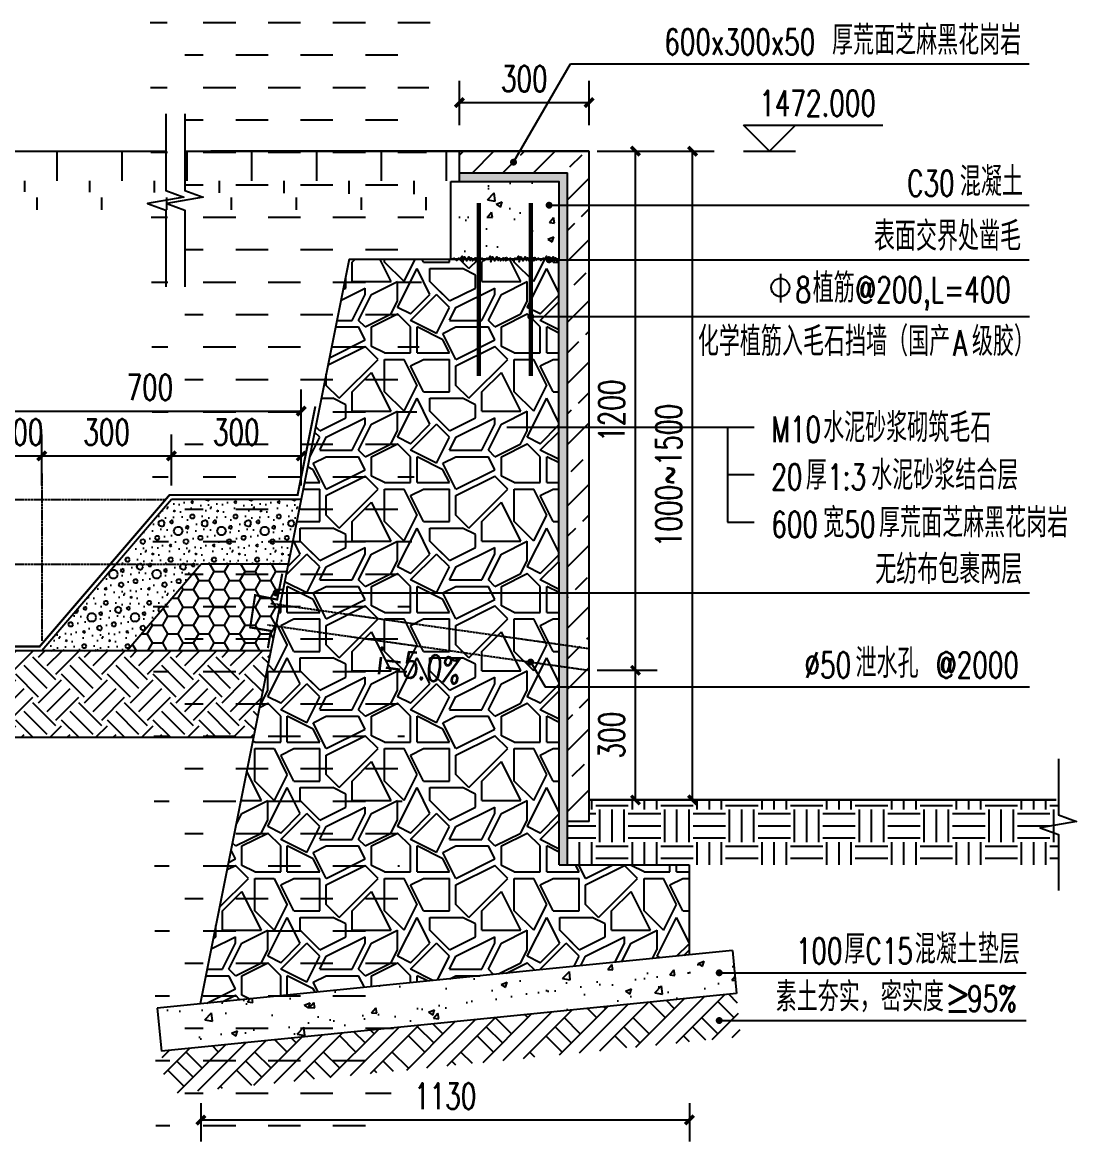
# Model space of a CAD drawing. Extents: x 1332 to 175445, y 256143 to 386027.
# Drawn here: x 8785 to 11223, y 381271 to 383859 of the extents above; entities that cross this region are included whole.
import ezdxf

# ---------------------------------------------------------------- set-up
doc = ezdxf.new("R2010")
doc.units = 0
doc.header["$LTSCALE"] = 10
doc.header["$MEASUREMENT"] = 0
doc.linetypes.add('DASH', pattern=[0.35, 0.25, -0.1])
for name, color, linetype in [('-HD-轮廓线', 4, 'Continuous'), ('00-Palm-填充', 8, 'Continuous'), ('00-园建', 4, 'Continuous'), ('00-填充', 8, 'Continuous'), ('00-标高', 3, 'Continuous'), ('00-结构边线', 5, 'Continuous'), ('DIM_ELEV', 3, 'Continuous'), ('DIM_LEAD', 3, 'Continuous'), ('DIM_SYMB', 3, 'Continuous'), ('PUB_DIM', 3, 'Continuous'), ('PUB_TEXT', 7, 'Continuous'), ('Wall-LLS', 4, 'Continuous')]:
    doc.layers.add(name, color=color, linetype=linetype)
doc.styles.add('_TCH_DIM', font='SIMPLEX', dxfattribs={"bigfont": 'GBCBIG'})
doc.styles.add('_TCH_DIM_T3', font='SIMPLEX', dxfattribs={"width": 0.7058823529411765, "bigfont": 'GBCBIG'})
doc.dimstyles.new('_TCH_ARCH&&20', dxfattribs={"dimtxt": 59.5, "dimasz": 20, "dimexe": 50, "dimexo": 60, "dimgap": 25.25, "dimtad": 1, "dimdec": 0, "dimrnd": 5, "dimzin": 0, "dimdsep": 46, "dimtxsty": '_TCH_DIM_T3', "dimblk": 'ARCHTICK', "dimcen": 0.09, "dimclrt": 7, "dimazin": 2, "dimtfac": 1, "dimtdec": 0, "dimtix": 1, "dimtmove": 2, "dimatfit": 3, "dimfxl": 0, "dimtolj": 1, "dimtzin": 0, "dimarcsym": 0})

# ---------------------------------------------------------------- blocks, each defined once
blk = doc.blocks.new('_ArchTick')
at = {"color": 0, "linetype": 'ByBlock', "const_width": 0.4}
blk.add_lwpolyline([(-0.5, -0.5), (0.5, 0.5)], dxfattribs=at)
blk = doc.blocks.new('*D103')
at = {"layer": 'Defpoints', "color": 0, "transparency": 16777216}
for p in [(10054.25810589301, 383560.8715912268), (10202.80652679908, 383560.8715912268), (10054.25810589301, 382360.6354619366)]:
    blk.add_point(p, dxfattribs=at)
at = {"layer": 'PUB_DIM', "color": 0, "lineweight": -2, "transparency": 16777216}
for p, q in [((10114.25810589301, 383560.8715912268), (10252.80652679908, 383560.8715912268)), ((10202.80652679908, 382360.6354619366), (10202.80652679908, 383560.8715912268)), ((10114.25810589301, 382360.6354619366), (10252.80652679908, 382360.6354619366))]:
    blk.add_line(p, q, dxfattribs=at)
at = {"layer": 'PUB_DIM', "color": 0, "lineweight": -2, "transparency": 16777216, "xscale": 20, "yscale": 20, "zscale": 20}
for p, rotation in [((10202.80652679908, 383560.8715912268), 90), ((10202.80652679908, 382360.6354619366), 270)]:
    blk.add_blockref('_ArchTick', p, dxfattribs=dict(at, rotation=rotation))
at = {"layer": 'PUB_DIM', "color": 7, "transparency": 16777216, "insert": (10147.80652679901, 382960.7535265817), "char_height": 59.5, "attachment_point": 5, "rotation": 90, "style": '_TCH_DIM_T3'}
blk.add_mtext('\\A1;1200', dxfattribs=at)
blk = doc.blocks.new('*D104')
at = {"layer": 'Defpoints', "color": 0, "transparency": 16777216}
for p in [(10054.25810589301, 382360.6354619366), (10202.80652679908, 382360.6354619366), (10054.25810589301, 382060.8715912268)]:
    blk.add_point(p, dxfattribs=at)
at = {"layer": 'PUB_DIM', "color": 0, "lineweight": -2, "transparency": 16777216}
for p, q in [((10114.25810589301, 382360.6354619366), (10252.80652679908, 382360.6354619366)), ((10202.80652679908, 382060.8715912268), (10202.80652679908, 382360.6354619366)), ((10114.25810589301, 382060.8715912268), (10252.80652679908, 382060.8715912268))]:
    blk.add_line(p, q, dxfattribs=at)
at = {"layer": 'PUB_DIM', "color": 0, "lineweight": -2, "transparency": 16777216, "xscale": 20, "yscale": 20, "zscale": 20}
for p, rotation in [((10202.80652679908, 382360.6354619366), 90), ((10202.80652679908, 382060.8715912268), 270)]:
    blk.add_blockref('_ArchTick', p, dxfattribs=dict(at, rotation=rotation))
at = {"layer": 'PUB_DIM', "color": 7, "transparency": 16777216, "insert": (10147.80652679901, 382210.7535265817), "char_height": 59.5, "attachment_point": 5, "rotation": 90, "style": '_TCH_DIM_T3'}
blk.add_mtext('\\A1;300', dxfattribs=at)
blk = doc.blocks.new('*D105')
at = {"layer": 'Defpoints', "color": 0, "transparency": 16777216}
for p in [(9197.945738689159, 381420.1927782461), (10327.70693482563, 381420.1927782461), (10327.70693482563, 381320.9376706049)]:
    blk.add_point(p, dxfattribs=at)
at = {"layer": 'PUB_DIM', "color": 0, "lineweight": -2, "transparency": 16777216}
for p, q in [((9197.945738689159, 381360.1927782461), (9197.945738689159, 381270.9376706049)), ((10327.70693482563, 381360.1927782461), (10327.70693482563, 381270.9376706049)), ((9197.945738689159, 381320.9376706049), (10327.70693482563, 381320.9376706049))]:
    blk.add_line(p, q, dxfattribs=at)
at = {"layer": 'PUB_DIM', "color": 0, "lineweight": -2, "transparency": 16777216, "xscale": 20, "yscale": 20, "zscale": 20, "rotation": 180}
blk.add_blockref('_ArchTick', (9197.945738689159, 381320.9376706049), dxfattribs=at)
at = {"layer": 'PUB_DIM', "color": 0, "lineweight": -2, "transparency": 16777216, "xscale": 20, "yscale": 20, "zscale": 20}
blk.add_blockref('_ArchTick', (10327.70693482563, 381320.9376706049), dxfattribs=at)
at = {"layer": 'PUB_DIM', "color": 7, "transparency": 16777216, "insert": (9762.826336757396, 381375.9376706049), "char_height": 59.5, "attachment_point": 5, "style": '_TCH_DIM_T3'}
blk.add_mtext('\\A1;1130', dxfattribs=at)
blk = doc.blocks.new('*D106')
at = {"layer": 'Defpoints', "color": 0, "transparency": 16777216}
for p in [(10095.73192109272, 383673.2541986868), (9795.731921092723, 383560.8715912268), (10095.73192109272, 383560.8715912268)]:
    blk.add_point(p, dxfattribs=at)
at = {"layer": 'PUB_DIM', "color": 0, "lineweight": -2, "transparency": 16777216}
for p, q in [((9795.731921092723, 383620.8715912268), (9795.731921092723, 383723.2541986868)), ((10095.73192109272, 383620.8715912268), (10095.73192109272, 383723.2541986868)), ((9795.731921092723, 383673.2541986868), (10095.73192109272, 383673.2541986868))]:
    blk.add_line(p, q, dxfattribs=at)
at = {"layer": 'PUB_DIM', "color": 0, "lineweight": -2, "transparency": 16777216, "xscale": 20, "yscale": 20, "zscale": 20, "rotation": 180}
blk.add_blockref('_ArchTick', (9795.731921092723, 383673.2541986868), dxfattribs=at)
at = {"layer": 'PUB_DIM', "color": 0, "lineweight": -2, "transparency": 16777216, "xscale": 20, "yscale": 20, "zscale": 20}
blk.add_blockref('_ArchTick', (10095.73192109272, 383673.2541986868), dxfattribs=at)
at = {"layer": 'PUB_DIM', "color": 7, "transparency": 16777216, "insert": (9945.731921092723, 383728.2541986868), "char_height": 59.5, "attachment_point": 5, "style": '_TCH_DIM_T3'}
blk.add_mtext('\\A1;300', dxfattribs=at)
blk = doc.blocks.new('*D107')
at = {"layer": 'Defpoints', "color": 0, "transparency": 16777216}
for p in [(8829.68738036025, 382856.1533491804), (8729.68738036025, 382727.9932489182), (8829.68738036025, 382727.9932489182)]:
    blk.add_point(p, dxfattribs=at)
at = {"layer": 'PUB_DIM', "color": 0, "lineweight": -2, "transparency": 16777216}
for p, q in [((8729.68738036025, 382787.9932489182), (8729.68738036025, 382906.1533491804)), ((8829.68738036025, 382787.9932489182), (8829.68738036025, 382906.1533491804)), ((8729.68738036025, 382856.1533491804), (8709.68738036025, 382856.1533491804)), ((8729.68738036025, 382856.1533491804), (8829.68738036025, 382856.1533491804)), ((8829.68738036025, 382856.1533491804), (8849.68738036025, 382856.1533491804))]:
    blk.add_line(p, q, dxfattribs=at)
at = {"layer": 'PUB_DIM', "color": 0, "lineweight": -2, "transparency": 16777216, "xscale": 20, "yscale": 20, "zscale": 20}
blk.add_blockref('_ArchTick', (8729.68738036025, 382856.1533491804), dxfattribs=at)
at = {"layer": 'PUB_DIM', "color": 0, "lineweight": -2, "transparency": 16777216, "xscale": 20, "yscale": 20, "zscale": 20, "rotation": 180}
blk.add_blockref('_ArchTick', (8829.68738036025, 382856.1533491804), dxfattribs=at)
at = {"layer": 'PUB_DIM', "color": 7, "transparency": 16777216, "insert": (8779.68738036025, 382911.1533491804), "char_height": 59.5, "attachment_point": 5, "style": '_TCH_DIM_T3'}
blk.add_mtext('\\A1;100', dxfattribs=at)
blk = doc.blocks.new('*D108')
at = {"layer": 'Defpoints', "color": 0, "transparency": 16777216}
for p in [(9129.687380643583, 382856.1533491804), (8829.68738036025, 382727.9932489182), (9129.687380643583, 382727.9932489182)]:
    blk.add_point(p, dxfattribs=at)
at = {"layer": 'PUB_DIM', "color": 0, "lineweight": -2, "transparency": 16777216}
for p, q in [((8829.68738036025, 382787.9932489182), (8829.68738036025, 382906.1533491804)), ((9129.687380643583, 382787.9932489182), (9129.687380643583, 382906.1533491804)), ((8829.68738036025, 382856.1533491804), (9129.687380643583, 382856.1533491804))]:
    blk.add_line(p, q, dxfattribs=at)
at = {"layer": 'PUB_DIM', "color": 0, "lineweight": -2, "transparency": 16777216, "xscale": 20, "yscale": 20, "zscale": 20, "rotation": 180}
blk.add_blockref('_ArchTick', (8829.68738036025, 382856.1533491804), dxfattribs=at)
at = {"layer": 'PUB_DIM', "color": 0, "lineweight": -2, "transparency": 16777216, "xscale": 20, "yscale": 20, "zscale": 20}
blk.add_blockref('_ArchTick', (9129.687380643583, 382856.1533491804), dxfattribs=at)
at = {"layer": 'PUB_DIM', "color": 7, "transparency": 16777216, "insert": (8979.687380501917, 382911.1533491804), "char_height": 59.5, "attachment_point": 5, "style": '_TCH_DIM_T3'}
blk.add_mtext('\\A1;300', dxfattribs=at)
blk = doc.blocks.new('*D109')
at = {"layer": 'Defpoints', "color": 0, "transparency": 16777216}
for p in [(9429.68738064359, 382856.1533491804), (9129.687380643583, 382727.9932489182), (9429.68738064359, 382727.9932489182)]:
    blk.add_point(p, dxfattribs=at)
at = {"layer": 'PUB_DIM', "color": 0, "lineweight": -2, "transparency": 16777216}
for p, q in [((9129.687380643583, 382787.9932489182), (9129.687380643583, 382906.1533491804)), ((9429.68738064359, 382787.9932489182), (9429.68738064359, 382906.1533491804)), ((9129.687380643583, 382856.1533491804), (9429.68738064359, 382856.1533491804))]:
    blk.add_line(p, q, dxfattribs=at)
at = {"layer": 'PUB_DIM', "color": 0, "lineweight": -2, "transparency": 16777216, "xscale": 20, "yscale": 20, "zscale": 20, "rotation": 180}
blk.add_blockref('_ArchTick', (9129.687380643583, 382856.1533491804), dxfattribs=at)
at = {"layer": 'PUB_DIM', "color": 0, "lineweight": -2, "transparency": 16777216, "xscale": 20, "yscale": 20, "zscale": 20}
blk.add_blockref('_ArchTick', (9429.68738064359, 382856.1533491804), dxfattribs=at)
at = {"layer": 'PUB_DIM', "color": 7, "transparency": 16777216, "insert": (9279.687380643587, 382911.1533491804), "char_height": 59.5, "attachment_point": 5, "style": '_TCH_DIM_T3'}
blk.add_mtext('\\A1;300', dxfattribs=at)
blk = doc.blocks.new('*D112')
at = {"layer": 'Defpoints', "color": 0, "transparency": 16777216}
for p in [(9429.68738064359, 382959.8312383126), (8729.68738036025, 382824.7149157358), (9429.68738064359, 382824.7149157358)]:
    blk.add_point(p, dxfattribs=at)
at = {"layer": 'PUB_DIM', "color": 0, "lineweight": -2, "transparency": 16777216}
for p, q in [((8729.68738036025, 382884.7149157358), (8729.68738036025, 383009.8312383126)), ((9429.68738064359, 382884.7149157358), (9429.68738064359, 383009.8312383126)), ((8729.68738036025, 382959.8312383126), (9429.68738064359, 382959.8312383126))]:
    blk.add_line(p, q, dxfattribs=at)
at = {"layer": 'PUB_DIM', "color": 0, "lineweight": -2, "transparency": 16777216, "xscale": 20, "yscale": 20, "zscale": 20, "rotation": 180}
blk.add_blockref('_ArchTick', (8729.68738036025, 382959.8312383126), dxfattribs=at)
at = {"layer": 'PUB_DIM', "color": 0, "lineweight": -2, "transparency": 16777216, "xscale": 20, "yscale": 20, "zscale": 20}
blk.add_blockref('_ArchTick', (9429.68738064359, 382959.8312383126), dxfattribs=at)
at = {"layer": 'PUB_DIM', "color": 7, "transparency": 16777216, "insert": (9079.68738050192, 383014.8312383126), "char_height": 59.5, "attachment_point": 5, "style": '_TCH_DIM_T3'}
blk.add_mtext('\\A1;700', dxfattribs=at)
blk = doc.blocks.new('*D114')
at = {"layer": 'Defpoints', "color": 0, "transparency": 16777216}
for p in [(10186.38091874213, 383560.8715912268), (10334.9293396482, 383560.8715912268), (10186.38091874213, 382060.8715912268)]:
    blk.add_point(p, dxfattribs=at)
at = {"layer": 'PUB_DIM', "color": 0, "lineweight": -2, "transparency": 16777216}
for p, q in [((10246.38091874213, 383560.8715912268), (10384.9293396482, 383560.8715912268)), ((10334.9293396482, 382060.8715912268), (10334.9293396482, 383560.8715912268)), ((10246.38091874213, 382060.8715912268), (10384.9293396482, 382060.8715912268))]:
    blk.add_line(p, q, dxfattribs=at)
at = {"layer": 'PUB_DIM', "color": 0, "lineweight": -2, "transparency": 16777216, "xscale": 20, "yscale": 20, "zscale": 20}
for p, rotation in [((10334.9293396482, 383560.8715912268), 90), ((10334.9293396482, 382060.8715912268), 270)]:
    blk.add_blockref('_ArchTick', p, dxfattribs=dict(at, rotation=rotation))
at = {"layer": 'PUB_DIM', "color": 7, "transparency": 16777216, "insert": (10279.92933964813, 382810.8715912268), "char_height": 59.5, "attachment_point": 5, "rotation": 90, "style": '_TCH_DIM_T3'}
blk.add_mtext('\\A1;1000~1500', dxfattribs=at)

msp = doc.modelspace()

# ---------------------------------------------------------------- hatches: boundary and pattern name
at = {"layer": '00-Palm-填充'}
h = msp.add_hatch(dxfattribs=at)
h.set_pattern_fill('石粉陶粒填充', color=256, scale=100, style=0)
h.set_pattern_definition([(180, (-23660.8617665427, 414657.11154093), (-50, 100), [0, -100]), (180, (-23602.3617665427, 414643.61154093), (-50, 100), [0, -100]), (180, (-23634.8617665427, 414642.61154093), (-50, 100), [0, -100]), (180, (-23670.3617665427, 414672.11154093), (-50, 100), [0, -100]), (180, (-23628.8617665427, 414637.61154093), (-50, 100), [0, -100]), (180, (-23680.3617665427, 414735.11154093), (-50, 100), [0, -100]), (180, (-23649.8617665427, 414727.11154093), (-50, 100), [0, -100]), (180, (-23665.8617665427, 414714.61154093), (-50, 100), [0, -100]), (180, (-23584.3617665427, 414712.61154093), (-50, 100), [0, -100]), (180, (-23633.3617665427, 414708.11154093), (-50, 100), [0, -100]), (180, (-23614.3617665427, 414682.61154093), (-50, 100), [0, -100]), (180, (-23615.3617665427, 414645.11154093), (-50, 100), [0, -100]), (180, (-23652.8617665427, 414641.11154093), (-50, 100), [0, -100]), (180, (-23680.3617665427, 414685.11154093), (-50, 100), [0, -100]), (180, (-23586.8617665427, 414669.61154093), (-50, 100), [0, -100]), (180, (-23595.3617665427, 414686.61154093), (-50, 100), [0, -100]), (180, (-23634.3617665427, 414679.61154093), (-50, 100), [0, -100]), (180, (-23620.3617665427, 414665.11154093), (-50, 100), [0, -100]), (180, (-23612.3617665427, 414698.11154093), (-50, 100), [0, -100]), (180, (-23624.8617665427, 414735.61154093), (-50, 100), [0, -100]), (180, (-23590.8617665427, 414648.61154093), (-50, 100), [0, -100]), (180, (-23645.8617665427, 414715.11154093), (-50, 100), [0, -100]), (180, (-23599.3617665427, 414716.61154093), (-50, 100), [0, -100]), (180, (-23591.3617665427, 414729.61154093), (-50, 100), [0, -100]), (49.398706, (-23674.21890958717, 414703.8020168707), (249.9999976723584, 300.0000018177989), [4.390258999999999, -1839.5186]), (161.5650512, (-23667.07605257204, 414705.7067791388), (-250.0000000266949, 99.99999957843147), [4.51754, -627.93799]), (90, (-23667.07605257204, 414701.4210649893), (-50.00000000000001, 100), [4.285714, -195.71428]), (18.43494899999998, (-23671.3617665427, 414699.9924928114), (250.0000022074512, 99.99999286162964), [4.51754, -627.93799]), (126.8698977, (-23671.3617665427, 414699.9924928114), (-50.00000009452003, 99.99999995274), [4.761905, -495.2380900000001]), (45.00000000000001, (-23675.17129054239, 414649.0401212141), (50.00000628005945, 99.99999346823581), [4.04061, -278.8021]), (135, (-23669.45700457266, 414649.0401212141), (-49.99999991609842, 99.99999983219683), [4.04061, -278.8021]), (45.00000000000001, (-23672.31414755752, 414646.1829711363), (50.00000628005945, 99.99999346823581), [4.04061, -278.8021]), (135, (-23672.31414755752, 414646.1829711363), (-49.99999991609842, 99.99999983219683), [4.04061, -278.8021]), (63.43494900000002, (-23627.07605656555, 414716.1829701826), (7.431725923545685e-06, 199.9999957514897), [5.323970999999975, -106.4794199999996]), (7.016477563892661e-15, (-23624.69510659149, 414720.9448739454), (49.99999999999999, 100), [5.714286, -94.28571]), (116.5650512, (-23616.59986659458, 414716.1829701826), (-8.001289630854558e-08, 199.999999776412), [5.323971, -106.47942]), (63.43494900000002, (-23618.98081656864, 414711.4210649893), (7.431725923545685e-06, 199.9999957514897), [5.323970999999975, -106.4794199999996]), (180, (-23618.98081656864, 414711.4210649893), (-50, 100), [5.714286, -94.28571]), (116.5650512, (-23624.69510659149, 414711.4210649893), (-8.001289630854558e-08, 199.999999776412), [5.323971, -106.47942]), (72.89727200000002, (-23664.69509955814, 414682.3734508917), (149.9999946085092, 500.0000019217661), [6.476890999999997, -2713.817199999998]), (36.02737400000001, (-23662.7903375881, 414688.563922064), (949.9999893042418, 700.0000001880084), [6.476891, -1353.6701]), (7.016477563892661e-15, (-23657.55224254301, 414692.3734461233), (49.99999999999999, 100), [6.190476, -93.80951999999999]), (143.9726267, (-23646.12367155722, 414688.563922064), (-949.999994327325, 699.9999934339852), [6.476890999999975, -1353.670099999994]), (108.4349489, (-23644.21890958717, 414682.8496409819), (-150.0000009808732, 499.9999997715872), [6.023385999999987, -626.4321399999984]), (72.89727200000002, (-23646.12367155722, 414676.6591612265), (149.9999946085092, 500.0000019217661), [6.476890999999997, -2713.817199999998]), (36.02737400000001, (-23651.3617665427, 414672.8496409819), (949.9999893042418, 700.0000001880084), [6.476891, -1353.6701]), (180, (-23651.3617665427, 414672.8496409819), (-50, 100), [6.190476, -93.80951999999999]), (143.9726267, (-23657.55224254301, 414672.8496409819), (-949.999994327325, 699.9999934339852), [6.476890999999975, -1353.670099999994]), (108.4349489, (-23662.7903375881, 414676.6591612265), (-150.0000009808732, 499.9999997715872), [6.023385999999987, -626.4321399999984]), (29.74488200000003, (-23665.64748057297, 414729.0401121542), (150.0000003550227, 99.99999876083658), [3.839169999999999, -802.3866]), (90, (-23662.31414755752, 414727.1353508398), (-50.00000000000001, 100), [3.809524, -196.19047]), (150.2551187, (-23662.31414755752, 414727.1353508398), (-150.0000000883364, 99.9999995329702), [3.839169999999999, -802.3866]), (63.43494900000002, (-23642.31414755752, 414658.0877310202), (7.431725923545685e-06, 199.9999957514897), [5.323970999999975, -106.4794199999996]), (11.30993300000001, (-23639.93319555691, 414662.8496409819), (450.0000008241402, 99.99999758874289), [4.856209, -1014.9476]), (138.8140749, (-23631.3617665427, 414660.4686910078), (-1249.999996189326, 1099.999993673926), [5.061974, -2120.9671]), (90, (-23631.3617665427, 414655.7067810461), (-50.00000000000001, 100), [4.761905, -195.23809]), (41.18592599999999, (-23635.17129054239, 414652.3734508917), (1249.999981544586, 1100.000010298573), [5.061974, -2120.9671]), (163.3007558, (-23635.17129054239, 414652.3734508917), (-1649.999997164328, 499.9999976364898), [4.971574999999987, -2083.089699999993]), (119.0546041, (-23639.93319555691, 414653.8020211622), (-50.00000019107456, 99.99999969822231), [4.902680999999986, -2054.223299999993]), (70.016894, (-23600.40938654116, 414699.9924928114), (250.0000013403553, 699.9999992439292), [5.573666999999985, -2335.366299999992]), (24.44395500000003, (-23598.50462659767, 414705.2305890486), (650.0000030845872, 299.9999940430296), [5.753831, -2410.8553]), (155.5560453, (-23588.0284365671, 414705.2305890486), (-650.0000009311573, 299.9999988329355), [5.753831, -2410.8553]), (109.9831066, (-23586.12367656401, 414699.9924928114), (-250.0000011523908, 699.9999993598799), [5.573666999999991, -2335.366299999996]), (70.016894, (-23588.0284365671, 414694.7543980047), (250.0000013403553, 699.9999992439292), [5.573666999999985, -2335.366299999992]), (19.98310700000002, (-23593.26653655937, 414692.8496362135), (250.0000012433639, 99.99999584314597), [5.573666999999989, -1164.896299999997]), (160.0168935, (-23593.26653655937, 414692.8496362135), (-249.9999997238271, 100.0000002400382), [5.573666999999987, -1164.896299999997]), (109.9831066, (-23598.50462659767, 414694.7543980047), (-250.0000011523908, 699.9999993598799), [5.573666999999991, -2335.366299999996]), (57.99461699999999, (-23637.55224254301, 414690.9448739454), (50.00000688691131, 99.99999517779713), [4.492372, -938.90574]), (161.5650512, (-23630.88557657173, 414693.3258272574), (-250.0000000266949, 99.99999957843147), [4.51754, -627.93799]), (90, (-23630.88557657173, 414689.0401121542), (-50.00000000000001, 100), [4.285714, -195.71428]), (18.43494899999998, (-23635.17129054239, 414687.61154093), (250.0000022074512, 99.99999286162964), [4.51754, -627.93799]), (125.5376778, (-23635.17129054239, 414687.61154093), (-349.9999997834955, 499.9999996578776), [4.096344999999999, -1716.3687]), (63.43494900000002, (-23608.50462659767, 414666.6591612265), (7.431725923545685e-06, 199.9999957514897), [5.323970999999975, -106.4794199999996]), (7.016477563892661e-15, (-23606.12367656401, 414671.4210711882), (49.99999999999999, 100), [5.238095, -94.76190000000001]), (120.9637566, (-23598.0284365671, 414666.6591612265), (-50.00000016275526, 99.9999995146296), [5.553287999999979, -1160.636999999994]), (59.03624400000001, (-23600.88557657173, 414661.8972608015), (50.00000683299407, 99.99999540776663), [5.553288, -1160.637]), (180, (-23600.88557657173, 414661.8972608015), (-50, 100), [5.238095, -94.76190000000001]), (116.5650512, (-23606.12367656401, 414661.8972608015), (-8.001289630854558e-08, 199.999999776412), [5.323971, -106.47942])])
h.paths.add_polyline_path([(9399.687380689858, 382605.7738206546), (9429.68738064359, 382755.7738207142), (9129.687380643576, 382755.7738207142), (8829.68738036025, 382405.7738176748), (9026.515416577065, 382405.7738176748), (9198.677619361624, 382605.7738207142)])
h = msp.add_hatch(dxfattribs=at)
h.set_pattern_fill('土壤', color=256, scale=20, angle=45, style=0)
h.set_pattern_definition([(45, (-12881.31857643985, 367184.0683741076), (7.105427357601002e-15, 106.0660171779821), [75, -75]), (45, (-12901.20595466072, 367203.9557523284), (7.105427357601002e-15, 106.0660171779821), [75, -75]), (45, (-12921.0933328816, 367223.8431305493), (7.105427357601002e-15, 106.0660171779821), [75, -75]), (135, (-12921.0933328816, 367237.1013826965), (-106.0660171779821, 2.842170943040401e-14), [75, -75]), (135, (-12901.20595466072, 367256.9887609174), (-106.0660171779821, 2.842170943040401e-14), [75, -75]), (135, (-12881.31857643985, 367276.8761391383), (-106.0660171779821, 2.842170943040401e-14), [75, -75])])
h.paths.add_polyline_path([(9359.687380171468, 382405.7738176748), (8729.68738036025, 382405.7738176748), (8729.68738036025, 382205.7738176748), (9319.687380249037, 382205.7738176748)])
at = {"layer": '00-填充'}
h = msp.add_hatch(dxfattribs=at)
h.set_pattern_fill('土壤', color=256, scale=20, style=0)
h.set_pattern_definition([(0, (-33598659021.82164, -2716311573.100571), (75, 75), [75, -75]), (0, (-33598659021.82164, -2716311544.975571), (75, 75), [75, -75]), (0, (-33598659021.82164, -2716311516.850571), (75, 75), [75, -75]), (90, (-33598659012.44664, -2716311507.475571), (-74.99999999999999, 75.00000000000001), [75, -75]), (90, (-33598658984.32164, -2716311507.475571), (-74.99999999999999, 75.00000000000001), [75, -75]), (90, (-33598658956.19664, -2716311507.475571), (-74.99999999999999, 75.00000000000001), [75, -75])])
h.paths.add_polyline_path([(9116.703009909805, 383309.7593721004), (9116.703009909805, 383424.6149756692), (9074.703009909797, 383439.5167594504), (9158.703009909805, 383454.32822583), (9116.703009909805, 383469.6149756692), (9116.703009909805, 383560.8715912268), (8587.906139747924, 383560.8715912268), (8587.906139803556, 383460.8715912268), (8737.906139803556, 383280.8715912268)])
h.paths.add_polyline_path([(9160.682562275178, 383424.6149756692), (9160.682562275178, 383313.1133377001), (9546.341368481946, 383342.524423073), (9775.731921092723, 383310.8715912268), (9775.731921092723, 383560.8715912268), (9160.682562275178, 383560.8715912268), (9160.682562275178, 383469.6149756692), (9202.682562275171, 383454.32822583), (9118.682562275178, 383439.5167594504)])
h = msp.add_hatch(dxfattribs=at)
h.set_pattern_fill('天然石材', color=256, scale=20, style=0)
h.set_pattern_definition([(45, (9775.731921092723, 382046.773861067), (-70.71070640292598, 70.71070640292601), []), (45, (9810.506369487499, 382010.8715912268), (-70.71070640292598, 70.71070640292601), [39.4737, -22.5564])])
h.paths.add_polyline_path([(9795.731921092723, 383560.8715912268), (9795.731921092723, 383510.8715912268), (10045.73192109272, 383510.8715912268), (10045.73192109272, 382010.8715912268), (10095.73210801289, 382010.8715912268), (10095.73192109272, 383560.8715912268)])
h = msp.add_hatch(dxfattribs=at)
h.set_pattern_fill('混凝土', color=256, scale=20, style=0)
h.set_pattern_definition([(49.99999999999999, (9860.460795299266, 383408.1494289801), (143.4520365201507, -12.55042699651902), [15, -165]), (355, (9860.460795299266, 383408.1494289801), (-27.7502667226, 150.4384267400024), [12, -132]), (100.4514, (9872.4151295583, 383407.1035610602), (115.7018763428043, 137.8879084121907), [12.748038, -140.2284224]), (46.18420000000002, (9860.460795299266, 383448.1494289801), (213.4482097251289, -33.10380286580362), [22.49999999999997, -247.4999999999997]), (96.6356, (9878.248145000194, 383445.3907677099), (186.9325411097407, 194.8235741800883), [19.1220576, -210.3426]), (351.1842, (9860.460795299266, 383448.1494289801), (186.9323890267254, 194.8237201850649), [18, -198]), (21, (9880.460795299266, 383438.1494289801), (119.3814104236923, -80.52377813306776), [15, -165]), (326.0000000000001, (9880.460795299266, 383438.1494289801), (48.66306638431634, 145.0300090093706), [12, -132]), (71.4514, (9890.409243480419, 383431.4391075537), (168.044525716298, 64.50609934199048), [12.748038, -140.2284224]), (37.50000000000001, (9860.460795299266, 383408.1494289801), (2.431971063458134, 66.5787707662623), [0, -130.4, 0, -134, 0, -132.5]), (7.499999999999999, (9860.460795299266, 383408.1494289801), (52.61390748842972, 78.88234237647205), [0, -76.39999999999999, 0, -127.4, 0, -50.5]), (327.5, (9815.860796825145, 383408.1494289801), (106.7644872344818, -4.510974346875951), [0, -50, 0, -156, 0, -207]), (317.5, (9795.860796825145, 383408.1494289801), (116.6372338684772, 20.02099646646354), [0, -65, 0, -103.6, 0, -147])])
h.paths.add_polyline_path([(9775.731921092723, 383490.8715912268), (10025.73192109272, 383490.8715912268), (10025.73192109272, 383310.8715912268), (9775.731921092723, 383310.8715912268)])
h = msp.add_hatch(dxfattribs=at)
h.set_pattern_fill('AR-SAND', color=256, scale=10, style=0)
h.set_pattern_definition([(37.50000000000001, (9775.731921092723, 381910.8583413527), (-0.8000156479920251, 24.47066186646712), [0, -19.304, 0, -21.59, 0, -20.6375]), (7.499999999999999, (9775.731921092723, 381910.8583413527), (22.47616415690013, 35.84125502841771), [0, -10.414, 0, -17.399, 0, -6.6675]), (327.5, (9760.110922710155, 381910.8583413527), (39.5496185120729, 0.071859233927285), [0, -6.35, 0, -22.86, 0, -29.845]), (317.5, (9760.110922710155, 381910.8583413527), (38.17782262361487, 11.14646616286081), [0, -3.175, 0, -14.986, 0, -17.145])])
h.paths.add_polyline_path([(9795.731921092723, 383510.8715914652), (9795.731917278026, 383490.8715909884), (10026.70694245503, 383490.8715914652), (10026.70694245503, 381910.8583413527), (10045.73191727803, 381910.8715912268), (10045.73192109272, 383510.8715914652)])
h = msp.add_hatch(dxfattribs=at)
h.set_pattern_fill('毛石砌体', color=256, scale=20, style=0)
h.set_pattern_definition([(0, (9847.43419922993, 381759.228435652), (300, 300), [90, -210]), (0, (10027.43419922993, 381789.228435652), (300, 300), [75, -225]), (0, (10012.43419922993, 381804.228435652), (300, 300), [60, -240]), (0, (9922.43419922993, 381879.228435652), (300, 300), [45, -45, 60, -150]), (0, (9922.43419922993, 381894.228435652), (300, 300), [60, -15, 75, -150]), (0, (9787.43419922993, 381954.228435652), (300, 300), [75, -225]), (0, (10072.43419922993, 381969.228435652), (300, 300), [75, -225]), (90, (9787.43419922993, 381819.228435652), (-299.9999999999999, 300.0000000000001), [45, -255]), (90, (9832.43419922993, 382044.228435652), (-299.9999999999999, 300.0000000000001), [30, -270]), (90, (9847.43419922993, 381759.228435652), (-299.9999999999999, 300.0000000000001), [45, -255]), (90, (9877.43419922993, 382029.228435652), (-299.9999999999999, 300.0000000000001), [15, -285]), (90, (9892.43419922993, 381909.228435652), (-299.9999999999999, 300.0000000000001), [45, -255]), (90, (9922.43419922993, 381804.228435652), (-299.9999999999999, 300.0000000000001), [75, -225]), (90, (9952.43419922993, 382014.228435652), (-299.9999999999999, 300.0000000000001), [45, -255]), (90, (9982.43419922993, 381894.228435652), (-299.9999999999999, 300.0000000000001), [60, -240]), (90, (9997.43419922993, 381894.228435652), (-299.9999999999999, 300.0000000000001), [60, -240]), (90, (10027.43419922993, 381759.228435652), (-299.9999999999999, 300.0000000000001), [30, -270]), (90, (10072.43419922993, 381804.228435652), (-299.9999999999999, 300.0000000000001), [75, -225]), (45, (9817.43419922993, 381789.228435652), (1.77635683940025e-14, 299.9999994965905), [127.2792, -296.98486]), (45, (9847.43419922993, 381804.228435652), (1.77635683940025e-14, 299.9999994965905), [63.63959999999999, -360.62446]), (45, (9982.43419922993, 381969.228435652), (1.77635683940025e-14, 299.9999994965905), [84.85281, -339.41124]), (45, (9982.43419922993, 381984.228435652), (1.77635683940025e-14, 299.9999994965905), [63.63959999999999, -360.62446]), (135, (9877.43419922993, 381954.228435652), (-299.9999994965905, 1.77635683940025e-14), [21.2133, -403.05076]), (135, (9817.43419922993, 381789.228435652), (-299.9999994965905, 1.77635683940025e-14), [42.4263, -381.83776]), (135, (9907.43419922993, 381879.228435652), (-299.9999994965905, 1.77635683940025e-14), [42.4263, -381.83776]), (135, (9982.43419922993, 381954.228435652), (-299.9999994965905, 1.77635683940025e-14), [42.4263, -381.83776]), (135, (10072.43419922993, 382014.228435652), (-299.9999994965905, 1.77635683940025e-14), [63.63959999999999, -360.62446]), (135, (10072.43419922993, 381999.228435652), (-299.9999994965905, 1.77635683940025e-14), [42.4263, -381.83776]), (135, (10057.43419922993, 382029.228435652), (-299.9999994965905, 1.77635683940025e-14), [42.4263, -381.83776]), (135, (9967.43419922993, 381759.228435652), (-299.9999994965905, 1.77635683940025e-14), [63.63959999999999, -360.62446]), (26.56505119999999, (10057.43419922993, 381939.228435652), (299.999998546584, 1.200193544548256e-07), [33.54, -637.2803799999999]), (26.56505119999999, (9982.43419922993, 381864.228435652), (299.999998546584, 1.200193544548256e-07), [33.54, -637.2803799999999]), (26.56505119999999, (9877.43419922993, 381954.228435652), (299.999998546584, 1.200193544548256e-07), [67.08, -603.74038]), (26.56505119999999, (9892.43419922993, 382029.228435652), (299.999998546584, 1.200193544548256e-07), [67.08, -603.74038]), (26.56505119999999, (9892.43419922993, 381954.228435652), (299.999998546584, 1.200193544548256e-07), [67.08, -603.74038]), (26.56505119999999, (10072.43419922993, 382014.228435652), (299.999998546584, 1.200193544548256e-07), [67.08, -603.74038]), (26.56505119999999, (9787.43419922993, 381864.228435652), (299.999998546584, 1.200193544548256e-07), [100.623, -570.1973800000001]), (26.56505119999999, (9787.43419922993, 381879.228435652), (299.999998546584, 1.200193544548256e-07), [100.623, -570.1973800000001]), (26.56505119999999, (9787.43419922993, 381999.228435652), (299.999998546584, 1.200193544548256e-07), [100.623, -570.1973800000001]), (63.43494882, (9937.43419922993, 381984.228435652), (0.03212909220165372, 300.0642580420208), [33.53999999999994, -637.2799999999991]), (63.43494882, (10072.43419922993, 381969.228435652), (0.03212909220165372, 300.0642580420208), [33.53999999999994, -402.4399999999995, 67.07999999999988, -167.6999999999998]), (63.43494882, (10042.43419922993, 381939.228435652), (-5.213567177975165e-07, 299.9999988149121), [67.07999999999988, -603.740379999999]), (63.43494882, (9862.43419922993, 381969.228435652), (-5.213567177975165e-07, 299.9999988149121), [67.07999999999988, -603.740379999999]), (63.43494882, (9847.43419922993, 381969.228435652), (-5.213567177975165e-07, 299.9999988149121), [67.07999999999988, -603.740379999999]), (63.43494882, (9952.43419922993, 381999.228435652), (-5.213567177975165e-07, 299.9999988149121), [100.6229999999999, -570.1973799999992]), (116.5650512, (9877.43419922993, 381924.228435652), (-1.200194432726676e-07, 299.999998546584), [33.53999999999994, -637.280379999999]), (116.5650512, (10072.43419922993, 381894.228435652), (-1.200194432726676e-07, 299.999998546584), [33.53999999999994, -637.280379999999]), (116.5650512, (10012.43419922993, 381804.228435652), (-1.200194432726676e-07, 299.999998546584), [67.07999999999988, -603.740379999999]), (116.5650512, (9997.43419922993, 381819.228435652), (-1.200194432726676e-07, 299.999998546584), [67.07999999999988, -603.740379999999]), (116.5650512, (10027.43419922993, 382029.228435652), (-1.200194432726676e-07, 299.999998546584), [67.07999999999988, -603.740379999999]), (116.5650512, (9787.43419922993, 381879.228435652), (-1.200194432726676e-07, 299.999998546584), [67.07999999999988, -603.740379999999]), (116.5650512, (9937.43419922993, 381759.228435652), (-1.200194432726676e-07, 299.999998546584), [100.6229999999999, -570.1973799999992]), (153.43494882, (10042.43419922993, 381939.228435652), (-299.9999988149122, -5.213566289796745e-07), [67.08, -603.74038]), (153.43494882, (10057.43419922993, 381924.228435652), (-299.9999988149122, -5.213566289796745e-07), [67.08, -603.74038]), (153.43494882, (9832.43419922993, 381774.228435652), (-299.9999988149122, -5.213566289796745e-07), [33.54, -637.2803799999999]), (153.43494882, (9922.43419922993, 381894.228435652), (-299.9999988149122, -5.213566289796745e-07), [33.54, -637.2803799999999]), (153.43494882, (9982.43419922993, 381984.228435652), (-299.9999988149122, -5.213566289796745e-07), [33.54, -637.2803799999999])])
h.paths.add_polyline_path([(10326.70694245503, 381702.7706295416), (10326.70693864033, 381910.8715912268), (10026.70693482563, 381910.8715912268), (10025.73192109272, 383310.8715912268), (9540.57895554707, 383310.2316981718), (9196.482249156688, 381589.7481595442)])
h = msp.add_hatch(dxfattribs=at)
h.set_pattern_fill('HONEY', color=256, scale=15, style=0)
h.set_pattern_definition([(0, (-12881.31857643985, 367184.0683741076), (35.71875, 20.622225), [23.8125, -47.625]), (120, (-12881.31857643985, 367184.0683741076), (-35.71874573255854, 20.62223239142543), [23.81249999999997, -47.62499999999994]), (59.99999999999999, (-12881.31857643985, 367184.0683741076), (4.267441460203969e-06, 41.24445739142541), [-47.625, 23.8125])])
h.paths.add_polyline_path([(9399.687380689858, 382605.7738206546), (9198.677619361624, 382605.7738207142), (9027.249046654659, 382405.7738176748), (9359.687380672069, 382405.7738201778)])
h = msp.add_hatch(dxfattribs=at)
h.set_pattern_fill('土壤', color=256, scale=20, style=0)
h.set_pattern_definition([(0, (4786.22576035664, 381072.8351994917), (75, 75), [75, -75]), (0, (4786.22576035664, 381100.9601994917), (75, 75), [75, -75]), (0, (4786.22576035664, 381129.0851994917), (75, 75), [75, -75]), (90, (4795.60076035664, 381138.4601994917), (-74.99999999999999, 75.00000000000001), [75, -75]), (90, (4823.72576035664, 381138.4601994917), (-74.99999999999999, 75.00000000000001), [75, -75]), (90, (4851.85076035664, 381138.4601994917), (-74.99999999999999, 75.00000000000001), [75, -75])])
h.paths.add_polyline_path([(11181.11015023396, 382060.8715907499), (11181.11014641926, 381910.8715912268), (10045.73191727803, 381910.8715912268), (10045.73192109272, 382010.8715912268), (10095.73192109272, 382010.8715912268), (10095.73192109272, 382060.8715912268)])
h = msp.add_hatch(dxfattribs=at)
h.set_pattern_fill('混凝土', color=256, scale=20, style=0)
h.set_pattern_definition([(49.99999999999999, (5631.391920940136, 381619.1464654371), (143.4520365201507, -12.55042699651902), [15, -165]), (355, (5631.391920940136, 381619.1464654371), (-27.7502667226, 150.4384267400024), [12, -132]), (100.4514, (5643.346255199169, 381618.1005975172), (115.7018763428043, 137.8879084121907), [12.748038, -140.2284224]), (46.18420000000002, (5631.391920940136, 381659.1464654371), (213.4482097251289, -33.10380286580362), [22.49999999999995, -247.4999999999996]), (96.6356, (5649.179270641063, 381656.387804167), (186.9325411097407, 194.8235741800883), [19.1220576, -210.3426]), (351.1842, (5631.391920940136, 381659.1464654371), (186.9323890267254, 194.8237201850649), [18, -198]), (21, (5651.391920940136, 381649.1464654371), (119.3814104236923, -80.52377813306776), [15, -165]), (326.0000000000001, (5651.391920940136, 381649.1464654371), (48.66306638431634, 145.0300090093706), [12, -132]), (71.4514, (5661.340369121288, 381642.4361440107), (168.044525716298, 64.50609934199048), [12.748038, -140.2284224]), (37.50000000000001, (5631.391920940136, 381619.1464654371), (2.431971063458134, 66.5787707662623), [0, -130.4, 0, -134, 0, -132.5]), (7.499999999999999, (5631.391920940136, 381619.1464654371), (52.61390748842972, 78.88234237647205), [0, -76.39999999999999, 0, -127.4, 0, -50.5]), (327.5, (5586.791922466015, 381619.1464654371), (106.7644872344818, -4.510974346875951), [0, -50, 0, -156, 0, -207]), (317.5, (5566.791922466015, 381619.1464654371), (116.6372338684772, 20.02099646646354), [0, -65, 0, -103.6, 0, -147])])
h.paths.add_polyline_path([(10426.87769974873, 381712.7877046034), (9096.978529826854, 381579.7977849409), (9106.928900615429, 381480.2940670416), (10436.8280705373, 381613.2839857504)])
h = msp.add_hatch(dxfattribs=at)
h.set_pattern_fill('夯实土壤', color=256, scale=20, style=0)
h.set_pattern_definition([(45, (6059.257864848827, 382272.8351994917), (-79.47880220536794, 79.47880220536794), []), (45, (6101.257864848827, 382272.8351994917), (-79.47880220536794, 79.47880220536794), []), (45, (6143.257864848827, 382272.8351994917), (-79.47880220536794, 79.47880220536794), []), (135, (6059.257864848827, 382272.8351994917), (-79.47880220536794, -79.47880220536794), [53, -59.40000000000001]), (135, (6080.257864848827, 382293.8351994917), (-79.47880220536794, -79.47880220536794), [53, -59.40000000000001]), (135, (6101.257864848827, 382314.8351994917), (-79.47880220536794, -79.47880220536794), [53, -59.40000000000001])])
h.paths.add_polyline_path([(10436.8280705373, 381613.2839857504), (9106.928900615429, 381480.2940713331), (9116.879271404003, 381380.7903524801), (10446.77844132588, 381513.7802697584)])

# ---------------------------------------------------------------- linework, layer by layer
at = {"layer": '-HD-轮廓线'}
for p, q in [((8587.906139747924, 383560.8715912268), (9116.703009909805, 383560.8715912268)), ((9160.682562275178, 383560.8715912268), (10095.73192109272, 383560.8715912268))]:
    msp.add_line(p, q, dxfattribs=at)
for points in [[(10095.73192109272, 383560.8715912268), (9220.669421092723, 383560.8715912268)], [(10095.73192109272, 382010.8715912268), (10095.73192109272, 383560.8715912268)], [(10045.73192109272, 381911.8703438208), (10045.73192109272, 383510.8715912268)], [(10095.73192109272, 382060.8715912268), (11176.18263262967, 382060.8715912268)], [(11176.18263262967, 382060.8715912268), (10095.73192109272, 382060.8715912268)], [(10095.73210801289, 382010.8715912268), (10045.73192109272, 382010.8715912268)]]:
    msp.add_lwpolyline(points, dxfattribs=at)
at = {"layer": '00-园建'}
for points in [[(9795.731921092723, 383490.8715912268), (9795.731921092723, 383560.8715912268)], [(9795.731921092723, 383510.8715912268), (10045.73192109272, 383510.8715912268)], [(9795.731921092723, 383490.8715912268), (10025.73192109272, 383490.8715912268)], [(9775.731921092723, 383310.8715912268), (9775.731921092723, 383310.8715907499), (9783.28255356953, 383313.6295072004), (9788.922819987987, 383308.1788178846), (9793.624190227245, 383313.4411202833), (9796.888075725292, 383310.8715568945), (9802.03947343037, 383317.9606281683), (9803.590903178905, 383305.1825500891), (9807.077368633007, 383316.4104658529), (9812.502257243847, 383307.5060011313), (9817.149771587108, 383316.4104658529), (9820.34683884785, 383307.990426676), (9822.857352153515, 383314.4297024176), (9825.798643962597, 383307.1399904654), (9832.031233684276, 383314.3112875387), (9832.031233684276, 383308.081930773), (9836.26815690205, 383314.4297024176), (9837.560446635936, 383307.610062258), (9839.445036784862, 383315.0163952276), (9842.85409440205, 383308.668623583), (9848.427069560741, 383313.6295029089), (9854.067335979198, 383308.1788135931), (9858.768706218456, 383313.4411159918), (9862.032599345897, 383310.871552603), (9867.183997050975, 383317.9606238768), (9868.73542679951, 383305.1825457976), (9872.221892253612, 383316.4104615614), (9877.646780864452, 383307.5059968397), (9882.294295207714, 383316.4104615614), (9885.491362468456, 383307.9904223845), (9888.00187577412, 383314.429698126), (9890.943167583202, 383307.1399861738), (9897.175757304882, 383314.3112832472), (9897.175757304882, 383308.0819264814), (9901.412680522655, 383314.429698126), (9902.704970256542, 383307.6100579664), (9904.589560405468, 383315.0163909361), (9907.998618022655, 383308.6686192915), (9913.571593181347, 383313.6294986174), (9919.211859599804, 383308.1788093016), (9923.913229839061, 383313.4411117003), (9927.177115337108, 383310.8715483114), (9932.328513042186, 383317.9606195852), (9933.879942790722, 383305.182541506), (9937.366408244823, 383316.4104572699), (9942.791296855663, 383307.5059925482), (9947.438811198925, 383316.4104572699), (9950.635878459667, 383307.9904180929), (9953.146391765331, 383314.4296938345), (9956.087683574413, 383307.1399818823), (9962.320273296093, 383314.3112789557), (9962.320273296093, 383308.0819221899), (9966.557196513866, 383314.4296938345), (9967.849486247753, 383307.6100536749), (9969.734076396679, 383315.0163866446), (9973.143134013866, 383308.668615), (9978.716109172557, 383313.6294943258), (9984.356375591015, 383308.17880501), (9989.057745830272, 383313.4411074087), (9992.321638957714, 383310.8715440199), (9997.473036662792, 383317.9606152937), (9999.024466411327, 383305.1825372145), (10002.51093186543, 383316.4104529783), (10007.93582047627, 383307.5059882567), (10012.58333481953, 383316.4104529783), (10015.78040208027, 383307.9904138014), (10018.29091538594, 383314.429689543), (10021.23220719502, 383307.1399775908), (10025.73191727803, 383312.3174048826)]]:
    msp.add_lwpolyline(points, dxfattribs=at)
at = {"layer": '00-园建', "color": 6, "const_width": 10}
for points in [[(9840.731921092723, 383040.8715912268), (9840.731921092723, 383440.8715912268)], [(9960.731921092723, 383040.8715912268), (9960.731921092723, 383440.8715912268)]]:
    msp.add_lwpolyline(points, dxfattribs=at)
at = {"layer": '00-园建', "linetype": 'DASH'}
for points in [[(9359.359523411476, 382515.4948122007), (10097.13677239831, 382410.8098966051)], [(9352.041364774559, 382465.7228441813), (10095.73192109272, 382360.6354619366)]]:
    msp.add_lwpolyline(points, dxfattribs=at)
at = {"layer": '00-标高', "linetype": 'DASH', "const_width": 5}
msp.add_lwpolyline([(9386.094400454298, 382584.1539706796), (9374.162812643728, 382524.1188924201), (9323.191744409618, 382534.372152254), (9311.948740295564, 382459.729761258), (9359.556423560149, 382451.8020925957), (9352.770274494658, 382411.8290576362)], dxfattribs=at)
at = {"layer": '00-结构边线'}
for p, q in [((9129.687380643576, 382755.7738207142), (8829.68738036025, 382405.7738176748)), ((9429.687380643576, 382755.7738207142), (9129.687380643576, 382755.7738207142)), ((9198.677619361624, 382605.7738207142), (9027.249046654659, 382405.7738176748)), ((9399.687380701755, 382605.7738207142), (9198.677619361624, 382605.7738207142)), ((9399.687380174386, 382605.7738206546), (9246.716795339686, 382605.7738203512)), ((9359.687380174386, 382405.7738201778), (9206.716795305001, 382405.7738201778)), ((10026.70693482563, 381910.8715912268), (10326.70693482563, 381910.8715912268)), ((10426.87769974873, 381712.7877060339), (9096.978529826854, 381579.7977858946)), ((10436.8280705373, 381613.2839871809), (9106.928900615429, 381480.2940670416))]:
    msp.add_line(p, q, dxfattribs=at)
msp.add_lwpolyline([(9775.731921092723, 383490.8715912268), (10025.73192109272, 383490.8715912268), (10025.73192109272, 383310.8715912268), (9775.731921092723, 383310.8715912268)], close=True, dxfattribs=at)
for points in [[(9540.706934825634, 383310.8715912268), (9196.482249156688, 381589.7481595442)], [(9540.706934825634, 383310.8715912268), (9990.706934825634, 383310.8715912268)], [(10026.70693482563, 381910.8715912268), (10025.73192109272, 383310.8715912268)], [(9359.687380466305, 382405.7738176748), (8729.68738036025, 382405.7738176748), (8729.68738036025, 382205.7738176748), (9319.68738054388, 382205.7738176748)], [(10326.70693482563, 381910.8715912268), (10326.70693482563, 381702.7680288717)], [(10426.87769974873, 381712.7877046034), (10436.8280705373, 381613.2839857504)], [(9096.978529826854, 381579.7977858946), (9106.928900615429, 381480.2940670416)]]:
    msp.add_lwpolyline(points, dxfattribs=at)
at = {"layer": 'DIM_ELEV'}
for p, q in [((10512.87921517121, 383560.8715912268), (10452.87921517121, 383620.8715912268)), ((10452.87921517121, 383620.8715912268), (10774.96529381501, 383620.8715912268)), ((10512.87921517121, 383560.8715912268), (10572.87921517121, 383620.8715912268)), ((10452.36371987092, 383560.8715912268), (10572.87921517121, 383560.8715912268))]:
    msp.add_line(p, q, dxfattribs=at)
at = {"layer": 'DIM_LEAD'}
for p, q in [((9920.825704664996, 383535.4050544628), (10052.6051396291, 383762.7266313487)), ((10052.6051396291, 383762.7266313487), (11113.36340989277, 383762.7266313487)), ((10003.12092866108, 383435.880452136), (10052.6051396291, 383435.880452136)), ((10052.6051396291, 383435.880452136), (11113.36340989277, 383435.880452136)), ((10003.12092866108, 383309.6489411757), (10052.6051396291, 383309.6489411757)), ((10052.6051396291, 383309.6489411757), (11113.36340989277, 383309.6489411757)), ((9960.731921092723, 383178.4566103384), (10010.21613206074, 383178.4566103384)), ((10010.21613206074, 383178.4566103384), (11114.19010819599, 383178.4566103384)), ((9371.740792980083, 382539.4322992142), (9407.429243534498, 382539.4322992142)), ((9407.429243534498, 382539.4322992142), (11114.190108196, 382539.4322992142)), ((9960.579610181223, 382379.6617916195), (9993.818869488197, 382322.0897053691)), ((9993.818869488197, 382322.0897053691), (11114.19010819599, 382322.0897053691)), ((10396.54757966206, 381661.1921383307), (10484.10610474751, 381661.1921383307)), ((10484.10610474751, 381661.1921383307), (11106.58447159932, 381661.1921383307)), ((10396.54757966206, 381550.9063359663), (10484.10610474751, 381550.9063359663)), ((10484.10610474751, 381550.9063359663), (11106.58447159932, 381550.9063359663))]:
    msp.add_line(p, q, dxfattribs=at)
at = {"layer": 'DIM_LEAD', "const_width": 8}
for points in [[(9918.819596473671, 383531.9444866012, 1), (9922.83181285632, 383538.8656223244, 1)], [(9999.120928661083, 383435.880452136, 1), (10007.12092866108, 383435.880452136, 1)], [(9999.120928661083, 383309.6489411757, 1), (10007.12092866108, 383309.6489411757, 1)], [(9956.731921092723, 383178.4566103384, 1), (9964.731921092723, 383178.4566103384, 1)], [(9367.740792980083, 382539.4322992142, 1), (9375.740792980083, 382539.4322992142, 1)], [(9958.579610189685, 382383.1258932395, 1), (9962.579610172761, 382376.1976899995, 1)], [(10392.54757966206, 381661.1921383307, 1), (10400.54757966206, 381661.1921383307, 1)], [(10392.54757966206, 381550.9063359663, 1), (10400.54757966206, 381550.9063359663, 1)]]:
    msp.add_lwpolyline(points, format="xyb", close=True, dxfattribs=at)
at = {"layer": 'DIM_SYMB'}
for p, q in [((9905.657866374706, 382922.895033972), (10415.531615154, 382922.895033972)), ((10415.531615154, 382922.895033972), (10477.0200413625, 382922.895033972)), ((10415.531615154, 382922.895033972), (10415.531615154, 382703.095033972)), ((10415.531615154, 382812.995033972), (10477.0200413625, 382812.995033972)), ((10415.531615154, 382703.095033972), (10477.0200413625, 382703.095033972))]:
    msp.add_line(p, q, dxfattribs=at)
for points in [[(9116.703009909805, 383646.7963866548), (9116.703009909805, 383469.6149756691), (9158.703009909805, 383454.3282258299), (9074.703009909805, 383439.5167594504), (9116.703009909805, 383424.6149756691), (9116.703009909805, 383247.4335646834)], [(9160.682562275178, 383646.7963866548), (9160.682562275178, 383469.6149756691), (9202.682562275178, 383454.3282258299), (9118.682562275178, 383439.5167594504), (9160.682562275178, 383424.6149756691), (9160.682562275178, 383247.4335646834)], [(11181.11014832661, 382156.0355710334), (11181.11014832661, 382026.1125901477), (11223.11014832661, 382010.8258403085), (11139.11014832661, 381996.014373929), (11181.11014832661, 381981.1125901477), (11181.11014832661, 381851.189609262)]]:
    msp.add_lwpolyline(points, dxfattribs=at)
msp.add_lwpolyline([(9583.558583727892, 382333.7339353904, 0, 0, 0), (9758.105474555652, 382311.8738877381, 16, 0, 0), (9817.640395546405, 382304.4178041398, 0, 0, 0)], format="xyseb", dxfattribs=at)
at = {"layer": 'PUB_DIM', "color": 250, "linetype": 'DASH'}
for points in [[(8829.68738036025, 382815.7738207142), (8829.68738036025, 382428.6318092513)], [(8693.054896775662, 382755.7738207142), (9116.302458409365, 382755.7738207142)], [(8693.054896775662, 382605.7738204004), (9192.299904642394, 382605.7738204004)]]:
    msp.add_lwpolyline(points, dxfattribs=at)
at = {"layer": 'PUB_TEXT'}
msp.add_line((10537.89223585557, 383277.2899436717), (10537.89223585557, 383210.7899436717), dxfattribs=at)
msp.add_circle((10537.89223585557, 383245.7899436717), 21, dxfattribs=at)
at = {"layer": 'Wall-LLS', "linetype": 'DASH', "ltscale": 0.1, "const_width": 5}
msp.add_lwpolyline([(9462.478424213296, 382970.7192341117), (9421.489341613269, 382765.7738207142), (9125.08803139571, 382765.7738207142), (8825.088031112376, 382415.7738176748), (8729.68738036025, 382415.7738176748)], dxfattribs=at)

# ---------------------------------------------------------------- texts
at = {"layer": 'PUB_TEXT', "style": '_TCH_DIM'}
for s, p in [('厚荒面芝麻黑花岗岩', (10657.4697928715, 383783.7266313487)), ('混凝土', (10953.10809074384, 383456.880452136)), ('表面交界处凿毛', (10754.27830350979, 383330.6489411757)), ('植筋', (10612.89223585557, 383210.7899436717)), ('化学植筋入毛石挡墙（国产', (10347.1730199065, 383087.4566103384)), ('级胶）', (10980.96025394905, 383087.4566103384)), ('水泥砂浆砌筑毛石', (10636.9200413625, 382887.895033972)), ('厚', (10596.9200413625, 382777.995033972)), ('水泥砂浆结合层', (10748.06897753271, 382777.995033972)), ('宽', (10636.9200413625, 382668.095033972)), ('厚荒面芝麻黑花岗岩', (10766.06897753271, 382668.095033972)), ('无纺布包裹两层', (10757.33904436621, 382560.4322992142)), ('泄水孔', (10711.74329968536, 382343.0897053691)), ('混凝土垫层', (10848.77596096102, 381682.1921383307)), ('厚', (10685.62702479081, 381682.1921383307)), ('素土夯实，密实度≥', (10527.2440460674, 381571.9063359663))]:
    msp.add_text(s, height=67.5177304964539, dxfattribs=at).set_placement(p)
at = {"layer": 'PUB_TEXT', "style": '_TCH_DIM', "width": 0.7058823529411765}
for s, p in [('600x300x50', (10269.4697928715, 383783.7266313487)), ('1472.000', (10488.96529381501, 383641.8715912268)), ('C30', (10831.10809074384, 383456.880452136)), ('8', (10572.89223585557, 383210.7899436717)), ('@200,L=400', (10711.19010819599, 383210.7899436717)), ('A', (10936.96025394905, 383087.4566103384)), ('M10', (10516.9200413625, 382887.895033972)), ('20', (10516.9200413625, 382777.995033972)), ('1:3', (10646.06897753271, 382777.995033972)), ('600', (10516.9200413625, 382668.095033972)), ('50', (10686.06897753271, 382668.095033972)), ('%%c50', (10593.74329968536, 382343.0897053691)), ('@2000', (10897.19010819599, 382343.0897053691)), ('100', (10573.62702479081, 381682.1921383307)), ('C15', (10734.77596096102, 381682.1921383307)), ('95%', (10969.58447159932, 381571.9063359663))]:
    msp.add_text(s, height=59.5, dxfattribs=at).set_placement(p)
msp.add_text('i=5.0%', height=59.5, rotation=352.861510856245, dxfattribs=at).set_placement((9601.999753093769, 382352.5884332827))

# ---------------------------------------------------------------- dimensions: what is measured, and where the dimension line sits
at = {"layer": 'PUB_DIM'}
for p1, p2, distance, picture, middle in [((9795.731921092723, 383560.8715912268), (10095.73192109272, 383560.8715912268), 112.38260746002197, '*D106', (9945.731921092723, 383728.2541986868)), ((10054.25810589301, 382360.6354619366), (10054.25810589301, 383560.8715912268), -148.54842090607053, '*D103', (10147.80652679901, 382960.7535265817)), ((8729.68738036025, 382824.7149157358), (9429.68738064359, 382824.7149157358), 135.11632257676683, '*D112', (9079.68738050192, 383014.8312383126)), ((8729.68738036025, 382727.9932489182), (8829.68738036025, 382727.9932489182), 128.16010026220465, '*D107', (8779.68738036025, 382911.1533491804)), ((8829.68738036025, 382727.9932489182), (9129.687380643583, 382727.9932489182), 128.16010026220465, '*D108', (8979.687380501917, 382911.1533491804)), ((9129.687380643583, 382727.9932489182), (9429.68738064359, 382727.9932489182), 128.16010026220465, '*D109', (9279.687380643587, 382911.1533491804)), ((10054.25810589301, 382060.8715912268), (10054.25810589301, 382360.6354619366), -148.54842090607053, '*D104', (10147.80652679901, 382210.7535265817)), ((9197.945738689159, 381420.1927782461), (10327.70693482563, 381420.1927782461), -99.25510764122009, '*D105', (9762.826336757396, 381375.9376706049))]:
    dim = msp.add_aligned_dim(p1=p1, p2=p2, distance=distance, dimstyle='_TCH_ARCH&&20', dxfattribs=at)
    dim.commit()
    dim.dimension.update_dxf_attribs({"geometry": picture, "text_midpoint": middle})
dim = msp.add_aligned_dim(p1=(10186.38091874213, 382060.8715912268), p2=(10186.38091874213, 383560.8715912268), distance=-148.54842090607053, text='1000~1500', dimstyle='_TCH_ARCH&&20', dxfattribs=at)
dim.commit()
dim.dimension.update_dxf_attribs({"geometry": '*D114', "text_midpoint": (10279.92933964813, 382810.8715912268)})

doc.saveas('drawing.dxf')
